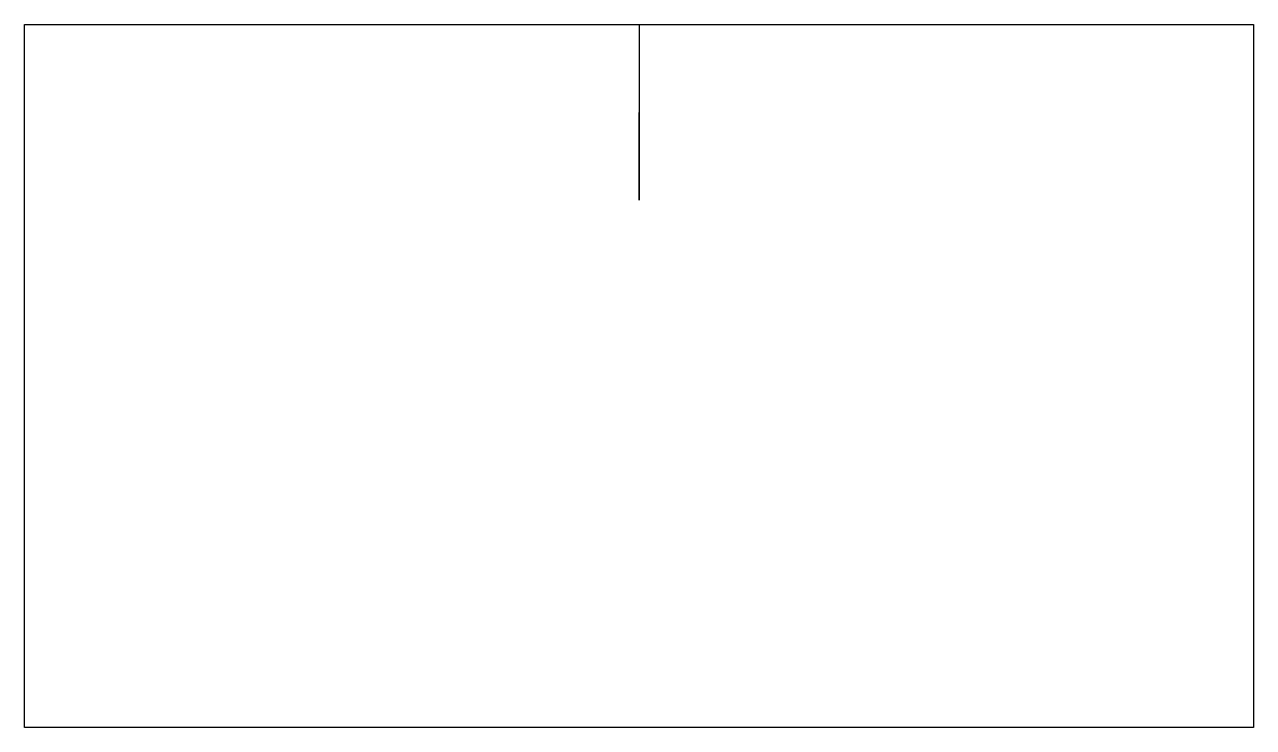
# Model space of a CAD drawing. Header units: inches. Extents: x 23 to 51, y 0 to 16.
import ezdxf

# ---------------------------------------------------------------- set-up
doc = ezdxf.new("R2010")
doc.units = ezdxf.units.IN
doc.header["$MEASUREMENT"] = 0

msp = doc.modelspace()

# ---------------------------------------------------------------- linework, layer by layer
for p, q in [((23.009, 15.994), (51.009, 15.994)), ((23.009, -0.006), (23.009, 15.994)), ((23.009, 15.994), (37.009, 15.994)), ((37.009, 15.994), (37.009, 11.994)), ((51.009, 15.994), (51.009, -0.006)), ((37.009, 11.994), (37.009, 13.994)), ((51.009, -0.006), (23.009, -0.006))]:
    msp.add_line(p, q)

doc.saveas('drawing.dxf')
